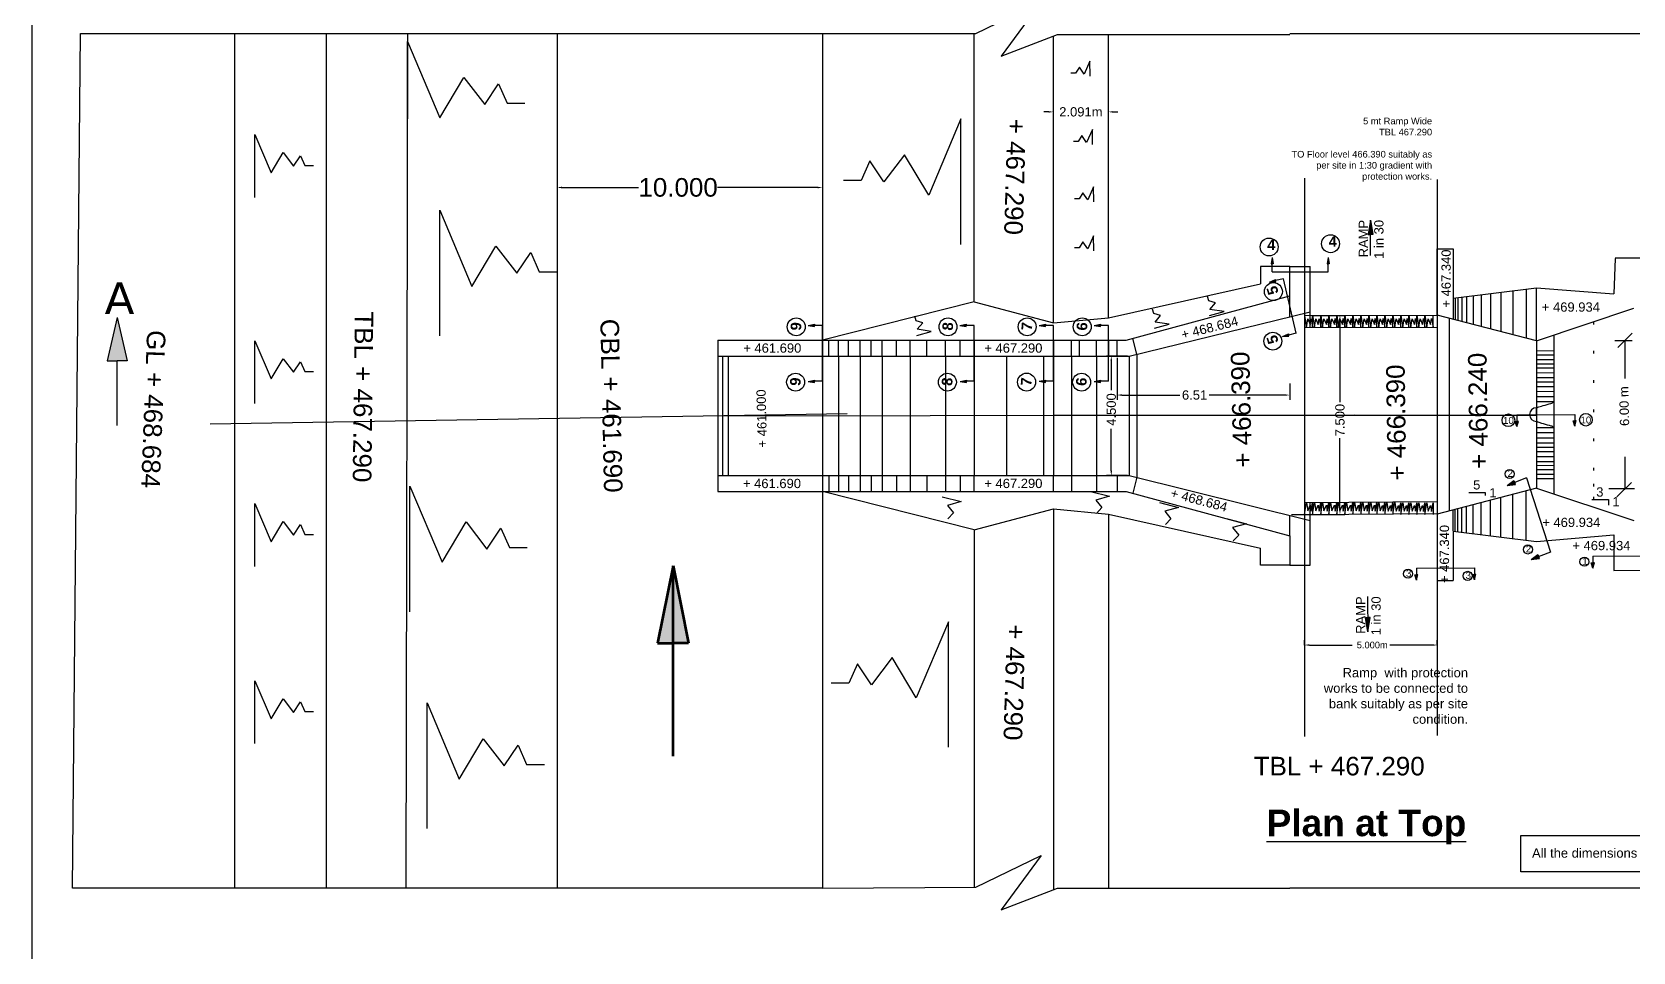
# Model space of a CAD drawing. Header units: inches. Extents: x 266 to 360, y -64 to 80.
# Drawn here: x 266.2 to 326.6, y -28.9 to 5.8 of the extents above; entities that cross this region are included whole.
import ezdxf

# ---------------------------------------------------------------- set-up
doc = ezdxf.new("R2010")
doc.units = ezdxf.units.IN
doc.header["$LTSCALE"] = 2
doc.header["$MEASUREMENT"] = 0
for name, pattern in [('ACAD_ISO02W100', [15, 12, -3]), ('ACAD_ISO03W100', [30, 12, -18]), ('ACAD_ISO07W100', [3, 0, -3]), ('DOTX2', [0.5, 0, -0.5])]:
    doc.linetypes.add(name, pattern=pattern)
doc.styles.get("Standard").update_dxf_attribs({"font": 'arial.ttf'})
doc.dimstyles.get("Standard").update_dxf_attribs({"dimtxt": 0.25, "dimasz": 0.18, "dimexe": 0.18, "dimexo": 0.0625, "dimgap": 0.09, "dimtad": 0, "dimdec": 3, "dimzin": 0, "dimdsep": 46, "dimtxsty": 'Standard', "dimcen": 0.09, "dimadec": 0, "dimazin": 0, "dimtfac": 1, "dimtdec": 3, "dimtofl": 0, "dimtmove": 0, "dimatfit": 3, "dimfxl": 1, "dimtolj": 1, "dimtzin": 0, "dimarcsym": 0})

# ---------------------------------------------------------------- blocks, each defined once
blk = doc.blocks.new('*D12')
at = {"color": 0, "lineweight": -2, "transparency": 16777216}
for p, q in [((307.125, -6.497), (307.125, -8.081)), ((313.633, -7.462), (313.633, -8.081)), ((307.305, -7.901), (309.489, -7.901)), ((313.453, -7.901), (310.602, -7.901))]:
    blk.add_line(p, q, dxfattribs=at)
at = {"color": 0, "transparency": 16777216}
for points in [[(307.305, -7.871), (307.305, -7.931), (307.125, -7.901)], [(313.453, -7.871), (313.453, -7.931), (313.633, -7.901)]]:
    blk.add_solid(points, dxfattribs=at)
at = {"layer": 'Defpoints', "color": 0, "transparency": 16777216}
for p in [(307.125, -6.434), (313.633, -7.399), (313.633, -7.901)]:
    blk.add_point(p, dxfattribs=at)
at = {"color": 0, "transparency": 16777216, "insert": (310.046, -7.901), "char_height": 0.35, "attachment_point": 5}
blk.add_mtext('\\A1;6.51', dxfattribs=at)
blk = doc.blocks.new('*D13')
at = {"color": 0, "lineweight": -2, "transparency": 16777216}
for p, q in [((314.47, -4.9), (315.705, -4.9)), ((315.525, -5.08), (315.525, -8.167)), ((315.525, -12.22), (315.525, -9.524)), ((313.695, -12.4), (315.705, -12.4))]:
    blk.add_line(p, q, dxfattribs=at)
at = {"color": 0, "transparency": 16777216}
for points in [[(315.495, -5.08), (315.555, -5.08), (315.525, -4.9)], [(315.495, -12.22), (315.555, -12.22), (315.525, -12.4)]]:
    blk.add_solid(points, dxfattribs=at)
at = {"layer": 'Defpoints', "color": 0, "transparency": 16777216}
for p in [(314.407, -4.9), (313.632, -12.4), (315.525, -12.4)]:
    blk.add_point(p, dxfattribs=at)
at = {"color": 0, "transparency": 16777216, "insert": (315.525, -8.845), "char_height": 0.35, "attachment_point": 5, "rotation": 90}
blk.add_mtext('\\A1;7.500', dxfattribs=at)
blk = doc.blocks.new('*D14')
at = {"color": 0, "lineweight": -2, "transparency": 16777216}
for p, q in [((307.513, -6.434), (306.727, -6.434)), ((306.907, -6.614), (306.907, -7.715)), ((306.907, -10.754), (306.907, -9.178)), ((307.513, -10.934), (306.727, -10.934))]:
    blk.add_line(p, q, dxfattribs=at)
at = {"color": 0, "transparency": 16777216}
for points in [[(306.877, -6.614), (306.937, -6.614), (306.907, -6.434)], [(306.877, -10.754), (306.937, -10.754), (306.907, -10.934)]]:
    blk.add_solid(points, dxfattribs=at)
at = {"layer": 'Defpoints', "color": 0, "transparency": 16777216}
for p in [(307.575, -6.434), (306.907, -10.934), (307.575, -10.934)]:
    blk.add_point(p, dxfattribs=at)
at = {"color": 0, "transparency": 16777216, "insert": (306.907, -8.446), "char_height": 0.35, "attachment_point": 5, "rotation": 90}
blk.add_mtext('\\A1;4.500', dxfattribs=at)
blk = doc.blocks.new('*D18')
at = {"color": 0, "lineweight": -2, "transparency": 16777216}
for p, q in [((286.023, 0.229), (286.023, -0.262)), ((296.023, 0.229), (296.023, -0.262)), ((286.203, -0.082), (289.092, -0.082)), ((295.843, -0.082), (292.072, -0.082))]:
    blk.add_line(p, q, dxfattribs=at)
at = {"color": 0, "transparency": 16777216}
for points in [[(286.203, -0.052), (286.203, -0.112), (286.023, -0.082)], [(295.843, -0.052), (295.843, -0.112), (296.023, -0.082)]]:
    blk.add_solid(points, dxfattribs=at)
at = {"layer": 'Defpoints', "color": 0, "transparency": 16777216}
for p in [(286.023, 0.292), (296.023, 0.292), (296.023, -0.082)]:
    blk.add_point(p, dxfattribs=at)
at = {"color": 0, "transparency": 16777216, "insert": (290.582, -0.082), "char_height": 0.7, "attachment_point": 5}
blk.add_mtext('\\A1;10.000', dxfattribs=at)
blk = doc.blocks.new('*D25')
at = {"color": 0, "lineweight": -2, "transparency": 16777216}
for p, q in [((304.544, 2.766), (304.364, 2.766)), ((304.724, 2.605), (304.724, 2.946)), ((306.798, 2.605), (306.798, 2.946)), ((306.978, 2.766), (307.158, 2.766))]:
    blk.add_line(p, q, dxfattribs=at)
at = {"color": 0, "transparency": 16777216}
for points in [[(304.544, 2.796), (304.544, 2.736), (304.724, 2.766)], [(306.978, 2.796), (306.978, 2.736), (306.798, 2.766)]]:
    blk.add_solid(points, dxfattribs=at)
at = {"layer": 'Defpoints', "color": 0, "transparency": 16777216}
for p in [(304.724, 2.543), (306.798, 2.766), (306.798, 2.543)]:
    blk.add_point(p, dxfattribs=at)
at = {"color": 0, "transparency": 16777216, "insert": (305.761, 2.766), "char_height": 0.35, "attachment_point": 5}
blk.add_mtext('\\A1;2.091m', dxfattribs=at)
blk = doc.blocks.new('*D29')
at = {"color": 0, "lineweight": -2, "transparency": 16777216}
for p, q in [((314.193, -17.319), (314.193, -17.138)), ((314.373, -17.318), (315.984, -17.318)), ((319.013, -17.318), (317.403, -17.318)), ((319.193, -17.319), (319.193, -17.138))]:
    blk.add_line(p, q, dxfattribs=at)
at = {"color": 0, "transparency": 16777216}
for points in [[(314.373, -17.288), (314.373, -17.348), (314.193, -17.318)], [(319.013, -17.288), (319.013, -17.348), (319.193, -17.318)]]:
    blk.add_solid(points, dxfattribs=at)
at = {"layer": 'Defpoints', "color": 0, "transparency": 16777216}
for p in [(314.193, -17.382), (319.193, -17.318), (319.193, -17.382)]:
    blk.add_point(p, dxfattribs=at)
at = {"color": 0, "transparency": 16777216, "insert": (316.693, -17.318), "char_height": 0.25, "attachment_point": 5}
blk.add_mtext('\\A1; 5.000m', dxfattribs=at)

msp = doc.modelspace()

# ---------------------------------------------------------------- hatches: boundary and pattern name
h = msp.add_hatch(color=256)
h.paths.add_polyline_path([(316.6745, -1.3087), (316.5857, -1.8508), (316.6745, -1.8508)])
h.paths.add_polyline_path([(316.6745, -1.3087), (316.6745, -1.8508), (316.7633, -1.8508)])
for points in [[(312.9714, -2.7249), (312.9312, -2.9632), (312.9728, -2.9629), (313.0143, -2.9627)], [(315.0375, -2.9569), (315.0791, -2.9569), (315.1207, -2.9569), (315.0791, -2.7189)], [(313.1104, -3.6305), (313.1009, -3.59), (313.0913, -3.5495), (312.8691, -3.6446)], [(269.4408, -4.9818), (269.06, -6.6083), (269.4408, -6.6083), (269.8216, -6.6083)], [(295.4825, -5.2772), (295.7205, -5.3188), (295.7205, -5.2772), (295.7205, -5.2357)], [(301.2024, -5.2772), (301.4405, -5.3188), (301.4405, -5.2772), (301.4405, -5.2357)], [(304.1861, -5.2758), (304.4241, -5.3174), (304.4241, -5.2758), (304.4241, -5.2342)], [(306.2608, -5.2772), (306.4988, -5.3188), (306.4988, -5.2772), (306.4988, -5.2357)], [(313.3581, -5.6948), (313.5993, -5.6793), (313.5895, -5.6389), (313.5798, -5.5984)], [(295.4885, -7.3849), (295.7268, -7.4252), (295.7265, -7.3836), (295.7263, -7.342)], [(301.2084, -7.3849), (301.4467, -7.4252), (301.4465, -7.3836), (301.4462, -7.342)], [(304.1921, -7.3835), (304.4304, -7.4237), (304.4301, -7.3822), (304.4299, -7.3406)], [(306.2668, -7.3849), (306.5051, -7.4252), (306.5048, -7.3836), (306.5046, -7.342)]]:
    msp.add_hatch(color=256).paths.add_polyline_path(points)
h = msp.add_hatch(color=256)
h.paths.add_polyline_path([(322.191, -8.8916), (322.1336, -8.8915), (322.1907, -9.0886)])
h.paths.add_polyline_path([(322.2484, -8.8917), (322.191, -8.8916), (322.1907, -9.0886)])
h = msp.add_hatch(color=256)
h.paths.add_polyline_path([(324.376, -8.8767), (324.3185, -8.8766), (324.3757, -9.0738)])
h.paths.add_polyline_path([(324.4334, -8.8768), (324.376, -8.8767), (324.3757, -9.0738)])
h = msp.add_hatch(color=256)
h.paths.add_polyline_path([(322.1137, -11.1957), (322.0838, -11.119), (321.823, -11.309)])
h.paths.add_polyline_path([(322.1137, -11.1957), (321.823, -11.309), (322.1436, -11.2723)])
at = {"lineweight": 53}
h = msp.add_hatch(color=256, dxfattribs=at)
h.paths.add_polyline_path([(290.3907, -14.3399), (290.3907, -17.2535), (290.9778, -17.2535)])
h.paths.add_polyline_path([(290.3907, -14.3399), (289.8035, -17.2535), (290.3907, -17.2535)])
h = msp.add_hatch(color=256)
h.paths.add_polyline_path([(323.017, -13.9875), (322.9871, -13.9108), (322.7262, -14.1008)])
h.paths.add_polyline_path([(323.017, -13.9875), (322.7262, -14.1008), (323.0469, -14.0641)])
h = msp.add_hatch(color=256)
h.paths.add_polyline_path([(325.0557, -14.222), (324.9982, -14.222), (325.0554, -14.4191)])
h.paths.add_polyline_path([(325.1131, -14.2221), (325.0557, -14.222), (325.0554, -14.4191)])
h = msp.add_hatch(color=256)
h.paths.add_polyline_path([(318.4073, -14.6762), (318.3499, -14.6761), (318.407, -14.8732)])
h.paths.add_polyline_path([(318.4647, -14.6762), (318.4073, -14.6762), (318.407, -14.8732)])
h = msp.add_hatch(color=256)
h.paths.add_polyline_path([(320.5923, -14.6613), (320.5349, -14.6612), (320.592, -14.8584)])
h.paths.add_polyline_path([(320.6497, -14.6614), (320.5923, -14.6613), (320.592, -14.8584)])
h = msp.add_hatch(color=256)
h.paths.add_polyline_path([(316.5771, -16.8268), (316.6597, -16.2837), (316.5709, -16.2847)])
h.paths.add_polyline_path([(316.5771, -16.8268), (316.5709, -16.2847), (316.4821, -16.2857)])

# ---------------------------------------------------------------- linework, layer by layer
for p, q in [((273.8614, 5.7243), (273.8614, -26.4757)), ((277.3234, 5.7243), (277.3234, -26.4757)), ((280.387, 5.7243), (280.3234, -26.4757)), ((286.0234, 5.7243), (286.0234, -26.4757)), ((296.0234, 5.7243), (296.0234, -26.4757)), ((301.7397, -4.3856), (301.7397, 5.7243)), ((304.7234, -5.1842), (304.7239, 5.6228)), ((306.7981, -4.9856), (306.7986, 5.6829)), ((314.1934, 0.2743), (314.1934, -20.7679)), ((319.1934, 0.2182), (319.1934, -20.7211)), ((316.6745, -1.3087), (316.5857, -1.8508)), ((316.6745, -1.3087), (316.7633, -1.8508)), ((316.6745, -2.644), (316.6745, -1.3087)), ((316.5857, -1.8508), (316.6745, -1.8508)), ((316.7633, -1.8508), (316.6745, -1.8508)), ((319.1934, -4.8921), (319.1934, -2.3921)), ((319.1934, -2.3921), (319.7934, -2.3921)), ((319.7934, -2.3921), (319.7934, -4.2546)), ((312.9714, -2.7249), (312.9312, -2.9632)), ((312.9312, -2.9632), (312.9728, -2.9629)), ((312.9714, -2.7249), (313.0143, -2.9627)), ((313.0143, -2.9627), (312.9728, -2.9629)), ((312.9745, -3.2622), (312.9728, -2.9629)), ((315.0791, -2.7189), (315.0375, -2.9569)), ((315.0375, -2.9569), (315.0791, -2.9569)), ((315.0791, -2.7189), (315.1207, -2.9569)), ((315.1207, -2.9569), (315.0791, -2.9569)), ((315.0791, -3.2562), (315.0791, -2.9569)), ((325.898, -2.7605), (325.8489, -4.0914)), ((325.8991, -2.7298), (332.0833, -2.7475)), ((313.6334, -3.0606), (312.5334, -3.0606)), ((312.5334, -3.0606), (312.5334, -3.7059)), ((312.8691, -3.6446), (313.0913, -3.5495)), ((312.9744, -3.2562), (315.0791, -3.2562)), ((313.0913, -3.5495), (313.1009, -3.59)), ((313.3922, -3.5214), (313.1009, -3.59)), ((313.1104, -3.6305), (313.1009, -3.59)), ((313.8746, -5.57), (313.3922, -3.5214)), ((313.6327, -3.0606), (314.4075, -3.0621)), ((313.6329, -4.9498), (313.6327, -3.0606)), ((313.6334, -4.1604), (313.6334, -3.4604)), ((314.4075, -5.3495), (314.4075, -3.0621)), ((306.7981, -4.9856), (312.5334, -3.7059)), ((312.8691, -3.6446), (313.1104, -3.6305)), ((319.7934, -4.2546), (322.9331, -3.858)), ((320.1184, -4.2135), (320.1184, -5.1321)), ((320.2934, -4.1914), (320.2934, -5.1775)), ((320.5434, -4.1599), (320.5434, -5.2424)), ((320.8434, -4.122), (320.8434, -5.3202)), ((321.1934, -4.0778), (321.1934, -5.411)), ((321.5934, -4.0272), (321.5934, -5.5148)), ((322.0434, -3.9704), (322.0434, -5.6316)), ((322.5434, -3.9072), (322.5434, -5.7613)), ((322.9331, -3.858), (325.8489, -4.0914)), ((322.9331, -5.8624), (322.9331, -3.858)), ((301.7397, -4.3856), (296.0234, -5.8342)), ((301.7397, -4.3856), (304.7234, -5.1842)), ((319.7934, -4.2546), (319.7934, -5.0478)), ((319.8684, -4.2451), (319.8684, -5.0672)), ((319.9684, -4.2325), (319.9684, -5.0932)), ((322.9331, -5.8624), (326.5989, -4.6306)), ((269.4408, -4.9818), (269.06, -6.6083)), ((269.4408, -4.9818), (269.8216, -6.6083)), ((295.4825, -5.2772), (295.7205, -5.2357)), ((295.4825, -5.2772), (295.7205, -5.3188)), ((295.7205, -5.2357), (295.7205, -5.2772)), ((296.0198, -5.2772), (295.7205, -5.2772)), ((295.7205, -5.3188), (295.7205, -5.2772)), ((296.0198, -7.3819), (296.0198, -5.2772)), ((301.2024, -5.2772), (301.4405, -5.2357)), ((301.2024, -5.2772), (301.4405, -5.3188)), ((301.4405, -5.2357), (301.4405, -5.2772)), ((301.4405, -5.3188), (301.4405, -5.2772)), ((301.7397, -5.2772), (301.4405, -5.2772)), ((301.7397, -7.3819), (301.7397, -5.2772)), ((304.1861, -5.2758), (304.4241, -5.2342)), ((304.1861, -5.2758), (304.4241, -5.3174)), ((304.4241, -5.2342), (304.4241, -5.2758)), ((304.7234, -5.2758), (304.4241, -5.2758)), ((304.4241, -5.3174), (304.4241, -5.2758)), ((304.7234, -5.1842), (306.7981, -4.9856)), ((304.7234, -7.3805), (304.7234, -5.2758)), ((304.7234, -5.8342), (304.7234, -5.2758)), ((304.7234, -5.8342), (304.7234, -5.2758)), ((306.2608, -5.2772), (306.4988, -5.2357)), ((306.2608, -5.2772), (306.4988, -5.3188)), ((306.4988, -5.2357), (306.4988, -5.2772)), ((306.7981, -5.2772), (306.4988, -5.2772)), ((306.4988, -5.3188), (306.4988, -5.2772)), ((306.7981, -7.3819), (306.7981, -5.2772)), ((306.7981, -5.8356), (306.7981, -5.2772)), ((314.1934, -4.8999), (319.1934, -4.8921)), ((314.1941, -5.3499), (319.1941, -5.3421)), ((322.9331, -5.8624), (319.1934, -4.8921)), ((319.6434, -5.0089), (319.6434, -12.274)), ((292.0734, -5.8342), (307.4722, -5.8342)), ((292.0734, -5.8342), (292.0734, -11.5342)), ((296.2572, -6.4342), (296.2572, -5.8342)), ((296.6234, -6.4342), (296.6234, -5.8342)), ((297.0081, -6.4342), (297.0081, -5.8342)), ((297.4442, -6.4342), (297.4442, -5.8342)), ((297.8579, -6.4342), (297.8579, -5.8342)), ((298.2706, -6.4342), (298.2706, -5.8342)), ((298.8116, -6.4342), (298.8116, -5.8342)), ((299.3214, -6.4342), (299.3214, -5.8342)), ((299.956, -6.4342), (299.956, -5.8342)), ((300.6539, -6.4342), (300.6539, -5.8342)), ((301.213, -6.4342), (301.213, -5.8342)), ((301.7397, -5.8356), (301.7397, -6.4356)), ((301.7433, -5.8342), (301.7433, -6.4342)), ((304.7234, -5.8342), (304.7234, -6.4342)), ((305.4093, -6.4342), (305.4093, -5.8342)), ((305.7122, -6.4342), (305.7122, -5.8342)), ((306.3527, -6.4342), (306.3527, -5.8342)), ((306.7981, -5.8356), (306.7981, -6.4356)), ((306.8017, -5.8342), (306.8017, -6.4342)), ((307.1254, -6.4342), (307.1254, -5.8342)), ((307.8754, -6.3607), (307.7145, -5.7681)), ((313.3581, -5.6948), (313.5798, -5.5984)), ((313.3581, -5.6948), (313.5993, -5.6793)), ((313.5798, -5.5984), (313.5895, -5.6389)), ((313.8804, -5.5686), (313.5895, -5.6389)), ((313.5993, -5.6793), (313.5895, -5.6389)), ((322.9331, -5.8624), (322.9331, -11.4102)), ((323.5831, -5.644), (323.5831, -11.6266)), ((325.8849, -5.8406), (326.5379, -5.8406)), ((326.538, -5.5658), (325.9919, -6.1154)), ((326.2649, -5.8406), (326.2649, -7.2787)), ((269.06, -6.6083), (269.4408, -6.6083)), ((269.4408, -9.0477), (269.4408, -6.6083)), ((269.8216, -6.6083), (269.4408, -6.6083)), ((292.0734, -6.4342), (307.5754, -6.4342)), ((292.4734, -6.4342), (292.4734, -10.9342)), ((296.6234, -6.4342), (296.6234, -10.9342)), ((307.5754, -6.4342), (307.5754, -10.9342)), ((307.8754, -6.3607), (307.8754, -11.0001)), ((322.9331, -6.2302), (323.5831, -6.2269)), ((322.9331, -6.3917), (323.5831, -6.3883)), ((322.9331, -6.5646), (323.5831, -6.5612)), ((322.9331, -6.7251), (323.5831, -6.7218)), ((322.9331, -6.8734), (323.5831, -6.87)), ((322.9331, -7.0586), (323.5831, -7.0553)), ((295.4885, -7.3849), (295.7263, -7.342)), ((295.4885, -7.3849), (295.7268, -7.4252)), ((295.7263, -7.342), (295.7265, -7.3836)), ((296.0258, -7.3819), (295.7265, -7.3836)), ((295.7268, -7.4252), (295.7265, -7.3836)), ((301.2084, -7.3849), (301.4462, -7.342)), ((301.2084, -7.3849), (301.4467, -7.4252)), ((301.4462, -7.342), (301.4465, -7.3836)), ((301.7457, -7.3819), (301.4465, -7.3836)), ((301.4467, -7.4252), (301.4465, -7.3836)), ((304.1921, -7.3835), (304.4299, -7.3406)), ((304.1921, -7.3835), (304.4304, -7.4237)), ((304.4299, -7.3406), (304.4301, -7.3822)), ((304.7294, -7.3804), (304.4301, -7.3822)), ((304.4304, -7.4237), (304.4301, -7.3822)), ((306.2668, -7.3849), (306.5046, -7.342)), ((306.2668, -7.3849), (306.5051, -7.4252)), ((306.5046, -7.342), (306.5048, -7.3836)), ((306.8041, -7.3819), (306.5048, -7.3836)), ((306.5051, -7.4252), (306.5048, -7.3836)), ((322.9331, -7.2439), (323.5831, -7.2405)), ((322.9331, -7.4044), (323.5831, -7.4011)), ((322.9331, -7.5774), (323.5831, -7.574)), ((322.9331, -7.7626), (323.5831, -7.7593)), ((322.9331, -7.9602), (323.5831, -7.9569)), ((322.9331, -8.1455), (323.5831, -8.1422)), ((322.9331, -8.6363), (322.9331, -8.3763)), ((322.1907, -9.0886), (322.1336, -8.8915)), ((322.1336, -8.8915), (322.191, -8.8916)), ((322.1913, -8.6432), (322.1907, -9.0886)), ((322.1907, -9.0886), (322.2484, -8.8917)), ((322.2484, -8.8917), (322.191, -8.8916)), ((322.1913, -8.6432), (324.3763, -8.6283)), ((324.3185, -8.8766), (324.376, -8.8767)), ((324.3757, -9.0738), (324.3185, -8.8766)), ((324.3763, -8.6283), (324.3757, -9.0738)), ((324.3757, -9.0738), (324.4334, -8.8768)), ((324.4334, -8.8768), (324.376, -8.8767)), ((322.9346, -9.1271), (323.5846, -9.1284)), ((322.9352, -9.3124), (323.5852, -9.3137)), ((322.9358, -9.51), (323.5858, -9.5113)), ((322.9364, -9.6953), (323.5864, -9.6966)), ((322.9369, -9.8682), (323.5869, -9.8695)), ((322.9374, -10.0287), (323.5874, -10.0301)), ((322.938, -10.214), (323.588, -10.2153)), ((326.2648, -10.2294), (326.2673, -11.4311)), ((322.9386, -10.3993), (323.5886, -10.4006)), ((322.939, -10.5475), (323.589, -10.5488)), ((322.9395, -10.708), (323.5895, -10.7093)), ((292.0734, -10.9342), (307.5754, -10.9342)), ((292.0736, -10.9342), (307.5756, -10.9326)), ((296.2572, -10.9342), (296.2572, -11.5342)), ((296.6234, -10.9342), (296.6234, -11.5342)), ((297.0081, -10.9342), (297.0081, -11.5342)), ((297.4442, -10.9342), (297.4442, -11.5342)), ((297.8579, -10.9342), (297.8579, -11.5342)), ((298.2706, -10.9342), (298.2706, -11.5342)), ((298.8116, -10.9342), (298.8116, -11.5342)), ((299.3214, -10.9342), (299.3214, -11.5342)), ((299.956, -10.9342), (299.956, -11.5342)), ((300.6539, -10.9342), (300.6539, -11.5342)), ((301.213, -10.9342), (301.213, -11.5342)), ((301.7433, -11.5342), (301.7433, -10.9342)), ((304.7234, -11.5342), (304.7234, -10.9342)), ((305.4093, -10.9342), (305.4093, -11.5342)), ((306.3527, -10.9342), (306.3527, -11.5342)), ((307.1254, -10.9342), (307.1254, -11.5342)), ((307.8754, -11.0001), (307.713, -11.5979)), ((322.9331, -11.4102), (319.1934, -12.3921)), ((322.5569, -11.0229), (321.823, -11.309)), ((321.823, -11.309), (322.0838, -11.119)), ((321.823, -11.309), (322.1436, -11.2723)), ((322.0838, -11.119), (322.1137, -11.1957)), ((322.1436, -11.2723), (322.1137, -11.1957)), ((322.5569, -11.0229), (323.4601, -13.8147)), ((322.9331, -11.4102), (326.5989, -12.6306)), ((322.9401, -10.8809), (323.5901, -10.8823)), ((322.9406, -11.0424), (323.5831, -11.0414)), ((325.6534, -11.4173), (326.6314, -11.4173)), ((326.508, -11.1889), (325.9618, -11.7385)), ((292.0737, -11.5342), (307.4725, -11.5326)), ((301.7397, -12.9827), (296.0234, -11.5342)), ((314.1904, -11.9499), (319.1904, -11.9163)), ((314.4075, -14.3062), (314.4075, -11.9484)), ((320.3802, -11.5661), (320.9939, -11.5661)), ((320.5434, -13.1108), (320.5434, -12.0282)), ((320.8434, -13.1486), (320.8434, -11.9504)), ((320.9939, -11.5661), (320.9939, -11.682)), ((321.1934, -13.1929), (321.1934, -11.8596)), ((321.5934, -13.2434), (321.5934, -11.7558)), ((322.0434, -13.3002), (322.0434, -11.639)), ((322.5434, -13.3634), (322.5434, -11.5093)), ((325.0197, -11.8357), (325.6463, -11.8357)), ((325.6463, -11.8357), (325.6463, -12.053)), ((301.7397, -12.9827), (304.7234, -12.1842)), ((304.7234, -12.1842), (306.7981, -12.3827)), ((304.7234, -12.1842), (304.724, -26.5354)), ((306.7981, -12.3827), (312.5334, -13.6625)), ((306.7981, -12.3827), (306.7987, -26.4754)), ((313.6338, -13.2058), (313.6337, -12.4331)), ((314.1934, -12.3999), (319.1934, -12.3663)), ((319.1934, -12.3921), (319.1934, -14.8921)), ((319.7934, -13.016), (319.7934, -12.2228)), ((319.8684, -13.0255), (319.8684, -12.2034)), ((319.9684, -13.0381), (319.9684, -12.1774)), ((320.1184, -13.0571), (320.1184, -12.1385)), ((320.2934, -13.0792), (320.2934, -12.0931)), ((301.7397, -12.9827), (301.7397, -26.4344)), ((313.6338, -13.2058), (313.6327, -14.3078)), ((319.7934, -13.0274), (322.9331, -13.4127)), ((319.7934, -13.0274), (319.7934, -14.8921)), ((322.9331, -13.4127), (325.8489, -13.1714)), ((325.8489, -13.1714), (325.8489, -14.5068)), ((312.5334, -14.3078), (312.5334, -13.6625)), ((323.4601, -13.8147), (322.7262, -14.1008)), ((313.6334, -14.3078), (312.5334, -14.3078)), ((313.6327, -14.3078), (314.4075, -14.3062)), ((318.4077, -14.4278), (318.407, -14.8732)), ((318.4077, -14.4278), (320.5926, -14.4129)), ((320.5926, -14.4129), (320.592, -14.8584)), ((322.7262, -14.1008), (322.9871, -13.9108)), ((322.7262, -14.1008), (323.0469, -14.0641)), ((322.9871, -13.9108), (323.017, -13.9875)), ((323.0469, -14.0641), (323.017, -13.9875)), ((324.9982, -14.222), (325.0557, -14.222)), ((325.0554, -14.4191), (324.9982, -14.222)), ((325.056, -13.9737), (325.0554, -14.4191)), ((325.0554, -14.4191), (325.1131, -14.2221)), ((325.1131, -14.2221), (325.0557, -14.222)), ((325.056, -13.9737), (327.241, -13.9588)), ((318.407, -14.8732), (318.3499, -14.6761)), ((318.3499, -14.6761), (318.4073, -14.6762)), ((318.407, -14.8732), (318.4647, -14.6762)), ((318.4647, -14.6762), (318.4073, -14.6762)), ((319.1934, -14.8921), (319.7934, -14.8921)), ((320.5349, -14.6612), (320.5923, -14.6613)), ((320.592, -14.8584), (320.5349, -14.6612)), ((320.592, -14.8584), (320.6497, -14.6614)), ((320.6497, -14.6614), (320.5923, -14.6613)), ((325.8489, -14.5068), (332.5068, -14.4965)), ((316.5619, -15.4916), (316.5771, -16.8268)), ((316.4821, -16.2857), (316.5709, -16.2847)), ((316.5771, -16.8268), (316.4821, -16.2857)), ((316.6597, -16.2837), (316.5709, -16.2847)), ((316.5771, -16.8268), (316.6597, -16.2837))]:
    msp.add_line(p, q)
at = {"linetype": 'ACAD_ISO03W100'}
for p, q in [((307.4722, -5.8342), (313.6334, -4.1604)), ((307.5754, -6.4342), (314.4041, -4.7608)), ((292.252, -6.4342), (292.252, -10.9342)), ((297.4442, -6.4342), (297.4442, -10.9342)), ((298.2706, -6.4342), (298.2706, -10.9342)), ((299.3214, -6.4342), (299.3214, -10.9342)), ((300.6539, -6.4342), (300.6539, -10.9342)), ((301.7433, -6.4342), (301.7433, -10.9342)), ((302.96, -6.4342), (302.96, -10.9342)), ((304.355, -6.4342), (304.355, -10.9342)), ((304.7234, -6.4342), (304.7234, -10.9342)), ((305.4093, -6.4342), (305.4093, -10.9342)), ((306.3527, -6.4342), (306.3527, -10.9342)), ((296.9496, -8.6059), (269.4408, -9.0477)), ((292.0734, -8.6842), (332.3468, -8.6217)), ((307.5756, -10.9326), (314.4075, -12.6247)), ((307.4725, -11.5326), (313.6338, -13.2058))]:
    msp.add_line(p, q, dxfattribs=at)
at = {"linetype": 'ACAD_ISO07W100'}
msp.add_line((325.0831, -5.14), (325.0831, -12.126), dxfattribs=at)
at = {"linetype": 'DOTX2'}
msp.add_line((325.0831, -5.14), (325.0831, -12.126), dxfattribs=at)
at = {"linetype": 'ACAD_ISO02W100'}
msp.add_line((304.7234, -8.6646), (322.9331, -8.6646), dxfattribs=at)
at = {"lineweight": 53}
for p, q in [((290.3907, -14.3399), (289.8035, -17.2535)), ((290.3907, -21.4989), (290.3907, -14.3399)), ((290.3907, -14.3399), (290.9778, -17.2535)), ((289.8035, -17.2535), (290.3907, -17.2535)), ((290.9778, -17.2535), (290.3907, -17.2535))]:
    msp.add_line(p, q, dxfattribs=at)
for points in [[(266.2327, 33.4332), (360.1321, 33.4332), (360.1321, -63.5359), (266.2327, -63.5359)], [(266.2327, 33.4332), (355.9536, 33.4332), (355.9536, -63.5359), (266.2327, -63.5359)], [(322.3385, -24.4893), (329.9741, -24.4893), (329.9741, -25.8577), (322.3385, -25.8577)]]:
    msp.add_lwpolyline(points, close=True)
for points in [[(296.0234, 5.7243), (301.8029, 5.7243), (304.2665, 6.9099), (302.752, 4.865), (304.8805, 5.683), (313.6332, 5.6826)], [(296.0234, -26.4757), (267.761, -26.4757), (268.0555, 5.7243), (296.0234, 5.7243)], [(313.6332, 5.7243), (333.0955, 5.7243), (333.0955, -26.4757), (313.6317, -26.4757)], [(306.1068, 4.1063), (306.104, 4.6744), (305.8838, 4.1843), (305.7034, 4.4515), (305.5641, 4.2274), (305.3884, 4.2228)], [(306.1973, 1.5336), (306.1946, 2.1017), (305.9743, 1.6116), (305.794, 1.8788), (305.6547, 1.6548), (305.479, 1.6501)], [(306.2436, -0.6263), (306.2408, -0.0582), (306.0206, -0.5483), (305.8402, -0.2811), (305.7009, -0.5051), (305.5252, -0.5098)], [(306.244, -2.4738), (306.2413, -1.9057), (306.021, -2.3958), (305.8407, -2.1286), (305.7014, -2.3526), (305.5257, -2.3573)], [(310.6099, -4.9094), (311.1574, -4.7579), (310.6268, -4.6738), (310.8374, -4.4297), (310.5847, -4.354), (310.5341, -4.1857)], [(308.5402, -5.3869), (309.0877, -5.2354), (308.5571, -5.1513), (308.7676, -4.9072), (308.5149, -4.8315), (308.4644, -4.6632)], [(299.5753, -5.6575), (300.1228, -5.506), (299.5921, -5.4219), (299.8027, -5.1778), (299.55, -5.1021), (299.4995, -4.9338)], [(314.1934, -4.8999), (314.2651, -5.3498), (314.3155, -5.035), (314.4075, -5.2478), (314.4348, -5.0242), (314.4965, -5.3494), (314.4958, -4.8994)], [(314.4958, -4.8994), (314.5675, -5.3493), (314.6179, -5.0345), (314.7099, -5.2473), (314.7372, -5.0237), (314.7989, -5.3489), (314.7982, -4.8989)], [(314.7982, -4.8989), (314.8699, -5.3488), (314.9203, -5.0341), (315.0123, -5.2468), (315.0396, -5.0232), (315.1013, -5.3485), (315.1006, -4.8985)], [(315.1006, -4.8985), (315.1723, -5.3483), (315.2227, -5.0336), (315.3147, -5.2464), (315.342, -5.0228), (315.4037, -5.348), (315.403, -4.898)], [(315.403, -4.898), (315.4747, -5.3479), (315.5251, -5.0331), (315.6171, -5.2459), (315.6444, -5.0223), (315.7061, -5.3475), (315.7054, -4.8975)], [(315.7054, -4.8975), (315.7771, -5.3474), (315.8275, -5.0327), (315.9195, -5.2454), (315.9468, -5.0218), (316.0085, -5.347), (316.0078, -4.897)], [(316.0078, -4.897), (316.0795, -5.3469), (316.1299, -5.0322), (316.2219, -5.245), (316.2492, -5.0214), (316.3109, -5.3466), (316.3102, -4.8966)], [(316.3102, -4.8966), (316.3819, -5.3465), (316.4323, -5.0317), (316.5243, -5.2445), (316.5516, -5.0209), (316.6133, -5.3461), (316.6126, -4.8961)], [(316.6126, -4.8961), (316.6843, -5.346), (316.7347, -5.0313), (316.8267, -5.244), (316.854, -5.0204), (316.9157, -5.3456), (316.915, -4.8956)], [(316.915, -4.8956), (316.9867, -5.3455), (317.0371, -5.0308), (317.1291, -5.2436), (317.1564, -5.0199), (317.2181, -5.3452), (317.2174, -4.8952)], [(317.2174, -4.8952), (317.2892, -5.3451), (317.3395, -5.0303), (317.4315, -5.2431), (317.4588, -5.0195), (317.5205, -5.3447), (317.5198, -4.8947)], [(317.5198, -4.8947), (317.5916, -5.3446), (317.6419, -5.0298), (317.7339, -5.2426), (317.7612, -5.019), (317.8229, -5.3442), (317.8222, -4.8942)], [(317.8222, -4.8942), (317.894, -5.3441), (317.9443, -5.0294), (318.0363, -5.2421), (318.0636, -5.0185), (318.1253, -5.3438), (318.1246, -4.8938)], [(318.1246, -4.8938), (318.1964, -5.3437), (318.2467, -5.0289), (318.3387, -5.2417), (318.366, -5.0181), (318.4277, -5.3433), (318.427, -4.8933)], [(318.427, -4.8933), (318.4988, -5.3432), (318.5491, -5.0284), (318.6411, -5.2412), (318.6684, -5.0176), (318.7301, -5.3428), (318.7294, -4.8928)], [(318.7294, -4.8928), (318.8012, -5.3427), (318.8515, -5.028), (318.9435, -5.2407), (318.9709, -5.0171), (319.0325, -5.3424), (319.0318, -4.8924)], [(322.9331, -8.3763), (322.9397, -8.3763), (322.9453, -8.3757), (322.9544, -8.3726), (322.9645, -8.3679), (322.9856, -8.3586), (323.017, -8.3448), (323.1234, -8.3143), (323.1838, -8.297), (323.2578, -8.2758), (323.3318, -8.2547), (323.4066, -8.2332), (323.4735, -8.2157), (323.5109, -8.206), (323.5407, -8.1881), (323.5636, -8.1628), (323.5824, -8.1422)], [(322.9339, -8.8963), (322.9405, -8.8963), (322.9461, -8.8969), (322.9553, -8.9), (322.9653, -8.9046), (322.9864, -8.9139), (323.0179, -8.9276), (323.1244, -8.9577), (323.1849, -8.9748), (323.2589, -8.9958), (323.333, -9.0167), (323.4079, -9.0379), (323.4748, -9.0552), (323.5122, -9.0649), (323.5421, -9.0826), (323.5651, -9.1079), (323.5839, -9.1284)], [(300.5343, -11.7346), (301.2497, -11.9164), (300.7283, -12.0617), (300.9587, -12.3404), (300.7525, -12.5585)], [(306.1278, -11.5328), (306.8432, -11.7145), (306.3218, -11.8599), (306.5522, -12.1385), (306.346, -12.3566)], [(308.7266, -11.9535), (309.442, -12.1352), (308.9206, -12.2806), (309.151, -12.5593), (308.9449, -12.7773)], [(314.1934, -12.3992), (314.2651, -11.9493), (314.3155, -12.2641), (314.4075, -12.0513), (314.4348, -12.2749), (314.4965, -11.9497), (314.4958, -12.3997)], [(314.4958, -12.3997), (314.5675, -11.9498), (314.6179, -12.2645), (314.7099, -12.0518), (314.7372, -12.2754), (314.7989, -11.9501), (314.7982, -12.4001)], [(314.7982, -12.4001), (314.8699, -11.9503), (314.9203, -12.265), (315.0123, -12.0522), (315.0396, -12.2758), (315.1013, -11.9506), (315.1006, -12.4006)], [(315.1006, -12.4006), (315.1723, -11.9507), (315.2227, -12.2655), (315.3147, -12.0527), (315.342, -12.2763), (315.4037, -11.9511), (315.403, -12.4011)], [(315.403, -12.4011), (315.4747, -11.9512), (315.5251, -12.2659), (315.6171, -12.0532), (315.6444, -12.2768), (315.7061, -11.9516), (315.7054, -12.4016)], [(315.7054, -12.4016), (315.7771, -11.9517), (315.8275, -12.2664), (315.9195, -12.0536), (315.9468, -12.2772), (316.0085, -11.952), (316.0078, -12.402)], [(316.0078, -12.402), (316.0795, -11.9521), (316.1299, -12.2669), (316.2219, -12.0541), (316.2492, -12.2777), (316.3109, -11.9525), (316.3102, -12.4025)], [(316.3102, -12.4025), (316.3819, -11.9526), (316.4323, -12.2673), (316.5243, -12.0546), (316.5516, -12.2782), (316.6133, -11.953), (316.6126, -12.403)], [(316.6126, -12.403), (316.6843, -11.9531), (316.7347, -12.2678), (316.8267, -12.055), (316.854, -12.2787), (316.9157, -11.9534), (316.915, -12.4034)], [(316.915, -12.4034), (316.9867, -11.9535), (317.0371, -12.2683), (317.1291, -12.0555), (317.1564, -12.2791), (317.2181, -11.9539), (317.2174, -12.4039)], [(317.2174, -12.4039), (317.2892, -11.954), (317.3395, -12.2688), (317.4315, -12.056), (317.4588, -12.2796), (317.5205, -11.9544), (317.5198, -12.4044)], [(317.5198, -12.4044), (317.5916, -11.9545), (317.6419, -12.2692), (317.7339, -12.0565), (317.7612, -12.2801), (317.8229, -11.9548), (317.8222, -12.4048)], [(317.8222, -12.4048), (317.894, -11.9549), (317.9443, -12.2697), (318.0363, -12.0569), (318.0636, -12.2805), (318.1253, -11.9553), (318.1246, -12.4053)], [(318.1246, -12.4053), (318.1964, -11.9554), (318.2467, -12.2702), (318.3387, -12.0574), (318.366, -12.281), (318.4277, -11.9558), (318.427, -12.4058)], [(318.427, -12.4058), (318.4988, -11.9559), (318.5491, -12.2706), (318.6411, -12.0579), (318.6684, -12.2815), (318.7301, -11.9562), (318.7294, -12.4062)], [(318.7294, -12.4062), (318.8012, -11.9564), (318.8515, -12.2711), (318.9435, -12.0583), (318.9709, -12.2819), (319.0325, -11.9567), (319.0318, -12.4067)], [(311.2866, -12.5684), (312.002, -12.7501), (311.4806, -12.8955), (311.711, -13.1741), (311.5049, -13.3922)], [(296.0233, -26.4757), (301.8028, -26.434), (304.2665, -25.2484), (302.752, -27.2933), (304.8805, -26.4753), (313.6331, -26.4757)]]:
    msp.add_lwpolyline(points)
at = {"linetype": 'ACAD_ISO03W100'}
for points in [[(280.387, 0.6817), (280.387, 5.4144), (281.5988, 2.5433), (282.5039, 4.0603), (283.2923, 3.0392), (283.8179, 3.8269), (284.1391, 3.0976), (284.8106, 3.0976)], [(301.237, -2.2282), (301.237, 2.5045), (300.0252, -0.3666), (299.12, 1.1505), (298.3317, 0.1294), (297.8061, 0.9171), (297.4849, 0.1877), (296.8133, 0.1877)], [(274.6344, -0.4563), (274.6344, 1.9101), (275.2403, 0.4745), (275.6929, 1.233), (276.0871, 0.7225), (276.3499, 1.1164), (276.5105, 0.7517), (276.8463, 0.7517)], [(281.5997, -5.6725), (281.5997, -0.9398), (282.8115, -3.8109), (283.7167, -2.2939), (284.5051, -3.3149), (285.0306, -2.5272), (285.3518, -3.2566), (286.0234, -3.2566)], [(274.6344, -8.2194), (274.6344, -5.8531), (275.2403, -7.2886), (275.6929, -6.5301), (276.0871, -7.0406), (276.3499, -6.6468), (276.5105, -7.0115), (276.8463, -7.0115)], [(280.4736, -16.0611), (280.4736, -11.3284), (281.6854, -14.1995), (282.5905, -12.6824), (283.3789, -13.7035), (283.9045, -12.9158), (284.2256, -13.6452), (284.8972, -13.6452)], [(274.6344, -14.356), (274.6344, -11.9896), (275.2403, -13.4252), (275.6929, -12.6667), (276.0871, -13.1772), (276.3499, -12.7834), (276.5105, -13.148), (276.8463, -13.148)], [(300.7698, -21.1715), (300.7698, -16.4388), (299.558, -19.3099), (298.6528, -17.7928), (297.8645, -18.8139), (297.3389, -18.0262), (297.0177, -18.7556), (296.3462, -18.7556)], [(274.6344, -21.0333), (274.6344, -18.6669), (275.2403, -20.1024), (275.6929, -19.3439), (276.0871, -19.8545), (276.3499, -19.4606), (276.5105, -19.8253), (276.8463, -19.8253)], [(281.1203, -24.2324), (281.1203, -19.4997), (282.3321, -22.3707), (283.2372, -20.8537), (284.0256, -21.8748), (284.5512, -21.0871), (284.8724, -21.8164), (285.5439, -21.8164)]]:
    msp.add_lwpolyline(points, dxfattribs=at)
for centre, radius in [((312.8557, -2.3227), 0.3381), ((315.1703, -2.1988), 0.3381), ((313.016, -4.0028), 0.3381), ((295.0337, -5.3308), 0.3381), ((300.7536, -5.3308), 0.3381), ((303.7373, -5.3293), 0.3381), ((305.812, -5.3308), 0.3381), ((312.9955, -5.8705), 0.3381), ((295.0107, -7.4145), 0.3381), ((300.7307, -7.4145), 0.3381), ((303.7143, -7.4131), 0.3381), ((305.789, -7.4145), 0.3381), ((321.8741, -8.8483), 0.2385), ((324.792, -8.8332), 0.2385), ((321.9221, -10.8714), 0.1703), ((322.6069, -13.7189), 0.1703), ((318.0904, -14.6329), 0.1703), ((324.7387, -14.1788), 0.1703), ((320.3386, -14.7114), 0.1703)]:
    msp.add_circle(centre, radius)
msp.add_arc((322.9331, -8.6363), 0.26, 90, 270)

# ---------------------------------------------------------------- texts
for s, insert, char_height, width, attachment_point, rotation in [('{\\fArial|b0|i0|c0|p34;+ 467.290}', (303.5686, -1.8799), 0.7, 6.818536, 3, 268.371183), ('{\\fArial|b0|i0|c0|p34;RAMP \\P1 in 30}', (316.2332, -1.3028), 0.35, 5.297155, 3, 90), ('{\\fArial|b1|i0|c0|p34;4}', (312.7791, -2.044), 0.4, 0.33061, 1, 0.935367), ('{\\fArial|b1|i0|c0|p34;4}', (315.0937, -1.9201), 0.4, 0.33061, 1, 0.935367), ('{\\fArial|b0|i0|c0|p34;+ 467.340}', (319.3508, -2.418), 0.35, 2.321667, 3, 90), ('{\\fArial|b1|i0|c0|p34;5}', (312.8384, -4.1669), 0.4, 0.33061, 1, 107.166389), ('{\\fArial|b0|i0|c0|p34;TBL + 467.290}', (279.0189, -11.1947), 0.7, 7.907054, 3, 269.299896), ('{\\fArial|b0|i0|c0|p34;CBL + 461.690}', (288.4923, -11.5687), 0.7, 7.907054, 3, 271.251777), ('{\\fArial|b1|i0|c0|p34;9}', (294.8121, -5.4529), 0.4, 0.388256, 1, 85.710769), ('{\\fArial|b1|i0|c0|p34;8}', (300.532, -5.4529), 0.4, 0.388256, 1, 85.710769), ('{\\fArial|b1|i0|c0|p34;7}', (303.5157, -5.4515), 0.4, 0.388256, 1, 85.710769), ('{\\fArial|b1|i0|c0|p34;6}', (305.5904, -5.4529), 0.4, 0.388256, 1, 85.710769), ('{\\fArial|b0|i0|c0|p34;+ 468.684}', (311.6348, -4.9282), 0.35, 2.321667, 3, 14.140163), ('{\\fArial|b0|i0|c0|p34;GL + 468.684}', (271.0462, -11.4192), 0.7, 18.97206, 3, 267.845294), ('{\\fArial|b1|i0|c0|p34;5}', (312.8373, -6.0196), 0.4, 0.33061, 1, 107.166389), ('{\\fArial|b0|i0|c0|p34;+ 466.390}', (311.4067, -6.27), 0.7, 10.423322, 3, 91.341932), ('{\\fArial|b0|i0|c0|p34;+ 466.240}', (320.3488, -6.3119), 0.7, 4.740098, 3, 90.791487), ('{\\fArial|b0|i0|c0|p34;+ 466.390}', (317.2628, -6.7538), 0.7, 4.740098, 3, 90.791487), ('{\\fArial|b0|i0|c0|p34;+ 461.000}', (293.5301, -7.6922), 0.35, 6.701919, 3, 91.341932), ('{\\fArial|b1|i0|c0|p34;9}', (294.7891, -7.5367), 0.4, 0.388256, 1, 85.710769), ('{\\fArial|b1|i0|c0|p34;8}', (300.5091, -7.5367), 0.4, 0.388256, 1, 85.710769), ('{\\fArial|b1|i0|c0|p34;7}', (303.4927, -7.5352), 0.4, 0.388256, 1, 85.710769), ('{\\fArial|b1|i0|c0|p34;6}', (305.5674, -7.5367), 0.4, 0.388256, 1, 85.710769), ('{\\fArial|b0|i0|c0|p34;6.00 m}', (326.0415, -7.5751), 0.35, 2.658773, 3, 91.341932), ('{\\fArial|b0|i0|c0|p34;+ 468.684}', (311.3169, -11.9642), 0.35, 2.321667, 3, 345.196372), ('{\\fArial|b0|i0|c0|p34;+ 467.340}', (319.2868, -12.7944), 0.35, 2.321667, 3, 90), ('{\\fArial|b0|i0|c0|p34;RAMP \\P1 in 30}', (316.1282, -15.4856), 0.35, 5.297155, 3, 90), ('{\\fArial|b0|i0|c0|p34;+ 467.290}', (303.5452, -20.9223), 0.7, 6.818536, 3, 268.371183)]:
    msp.add_mtext(s, dxfattribs=dict(insert=insert, char_height=char_height, width=width, attachment_point=attachment_point, rotation=rotation))
for s, insert, char_height, width, attachment_point in [('5 mt Ramp Wide \\PTBL 467.290\\P\\PTO Floor level 466.390 suitably as per site in 1:30 gradient with protection works. ', (318.9984, 2.5475), 0.25, 5.501886, 3), ('{\\fVerdana|b0|i0|c0|p34;A}', (268.967, -3.6498), 1.2, 1.489016, 1), ('{\\fArial|b0|i0|c0|p34;+ 469.934}', (325.3219, -4.4105), 0.35, 2.321667, 3), ('{\\fArial|b0|i0|c0|p34;+ 461.690}', (295.2264, -5.9548), 0.35, 2.321667, 3), ('{\\fArial|b0|i0|c0|p34;+ 467.290}', (304.3114, -5.9548), 0.35, 2.321667, 3), ('{\\fArial|b0|i0|c0|p34;10}', (321.6703, -8.7245), 0.2625, 1.111943, 1), ('{\\fArial|b0|i0|c0|p34;10}', (324.5881, -8.7094), 0.2625, 1.111943, 1), ('{\\fArial|b0|i0|c0|p34;2}', (321.8432, -10.7205), 0.2625, 0.987026, 1), ('{\\fArial|b0|i0|c0|p34;+ 461.690}', (295.2137, -11.0565), 0.35, 2.321667, 3), ('{\\fArial|b0|i0|c0|p34;+ 467.290}', (304.3119, -11.0538), 0.35, 2.321667, 3), ('{\\fArial|b0|i0|c0|p34;5}', (320.5441, -11.1073), 0.35, 1.210848, 1), ('{\\fArial|b0|i0|c0|p34;1}', (321.1531, -11.4093), 0.35, 1.210848, 1), ('{\\fArial|b0|i0|c0|p34;3}', (325.1836, -11.3769), 0.35, 1.210848, 1), ('{\\fArial|b0|i0|c0|p34;1}', (325.7926, -11.7381), 0.35, 1.210848, 1), ('{\\fArial|b0|i0|c0|p34;+ 469.934}', (325.3383, -12.5224), 0.35, 2.321667, 3), ('{\\fArial|b0|i0|c0|p34;2}', (322.528, -13.568), 0.2625, 0.987026, 1), ('{\\fArial|b0|i0|c0|p34;+ 469.934}', (326.4735, -13.3958), 0.35, 2.321667, 3), ('{\\fArial|b0|i0|c0|p34;3}', (318.0115, -14.482), 0.2625, 0.987026, 1), ('{\\fArial|b0|i0|c0|p34;1}', (324.6599, -14.0278), 0.2625, 0.987026, 1), ('{\\fArial|b0|i0|c0|p34;3}', (320.2597, -14.5604), 0.2625, 0.987026, 1), ('{\\fArial|b0|i0|c0|p34;Ramp  with protection works to be connected to bank suitably as per site condition.}', (320.3521, -18.1839), 0.35, 6.104332, 3), ('TBL + 467.290', (318.7184, -21.5293), 0.7, 7.479914, 3), ('{\\fArial|b1|i0|c0|p34;\\LPlan at Top}', (312.7597, -23.5189), 1, 11.874833, 1), ('  {\\H1.244x;All the dimensions are in meters}', (322.5459, -24.9783), 0.28125, 7.88875, 1)]:
    msp.add_mtext(s, dxfattribs=dict(insert=insert, char_height=char_height, width=width, attachment_point=attachment_point))

# ---------------------------------------------------------------- dimensions: what is measured, and where the dimension line sits
dim = msp.add_linear_dim(base=(306.7984, 2.7659), p1=(304.7239, 2.5429), p2=(306.7984, 2.5429), text='2.091m', dimstyle='Standard', override={"dimtxt": 0.35, "dimdec": 2})
dim.commit()
dim.dimension.update_dxf_attribs({"geometry": '*D25', "text_midpoint": (305.7611, 2.7659)})
for base, p1, p2, override, picture, middle in [((296.0234, -0.0818), (286.0234, 0.2917), (296.0234, 0.2917), {"dimtxt": 0.7}, '*D18', (290.5818, -0.0818)), ((313.6326, -7.9006), (307.1254, -6.4342), (313.6326, -7.3993), {"dimtxt": 0.35, "dimdec": 2}, '*D12', (310.0458, -7.9006))]:
    dim = msp.add_linear_dim(base=base, p1=p1, p2=p2, dimstyle='Standard', override=override)
    dim.commit()
    dim.dimension.update_dxf_attribs({"geometry": picture, "text_midpoint": middle, "dimtype": 160})
for base, p1, p2, picture, middle in [((315.5251, -12.3999), (314.4075, -4.8999), (313.6323, -12.3999), '*D13', (315.5251, -8.8454)), ((306.9075, -10.9342), (307.5754, -6.4342), (307.5754, -10.9342), '*D14', (306.9075, -8.4464))]:
    dim = msp.add_linear_dim(base=base, p1=p1, p2=p2, angle=90, dimstyle='Standard', override={"dimtxt": 0.35})
    dim.commit()
    dim.dimension.update_dxf_attribs({"geometry": picture, "text_midpoint": middle, "dimtype": 160})
dim = msp.add_linear_dim(base=(319.1934, -17.3183), p1=(314.1934, -17.3817), p2=(319.1934, -17.3817), text=' 5.000m', dimstyle='Standard')
dim.commit()
dim.dimension.update_dxf_attribs({"geometry": '*D29', "text_midpoint": (316.6934, -17.3183)})

doc.saveas('drawing.dxf')
